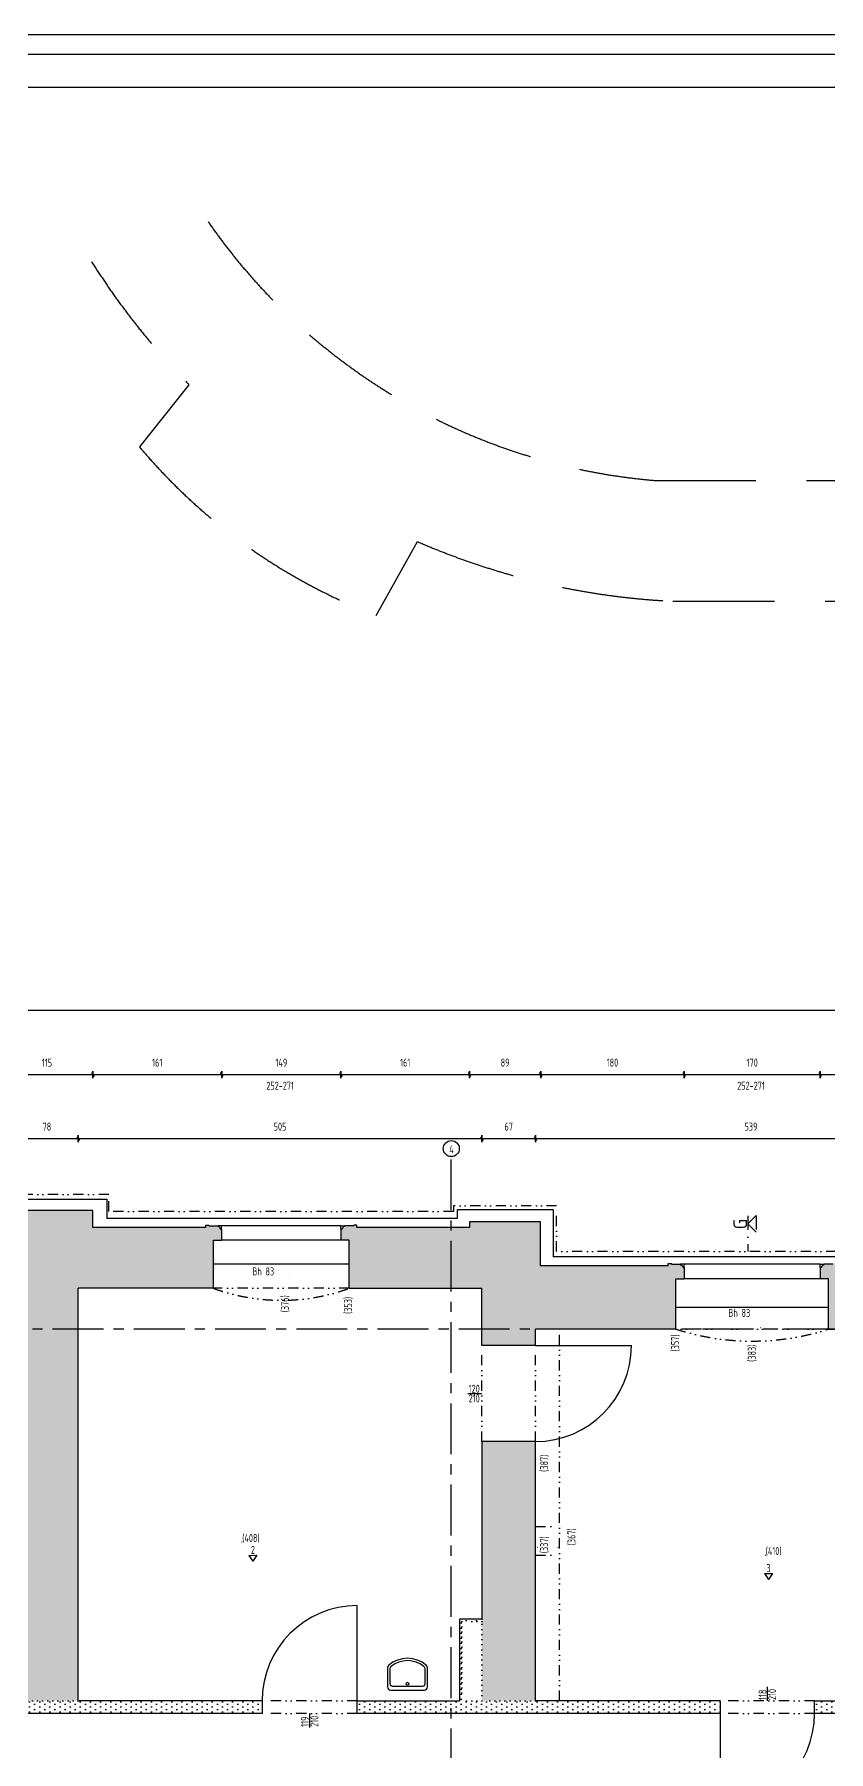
# Model space of a CAD drawing. Header units: centimetres. Extents: x -147 to 196535, y -264 to 83836.
# Drawn here: x 38782 to 58651, y 40913 to 83836 of the extents above; entities that cross this region are included whole.
import ezdxf
from ezdxf.enums import TextEntityAlignment as Align

# ---------------------------------------------------------------- set-up
doc = ezdxf.new("R2010")
doc.units = ezdxf.units.CM
doc.header["$LTSCALE"] = 20
doc.header["$PDMODE"] = 2
for name, pattern in [('GETRENNT', [31.75, 12.7, -6.35, 0, -6.35, 0, -6.35]), ('MITTE', [50.8, 31.75, -6.35, 6.35, -6.35]), ('PUNKT', [6.35, 0, -6.35]), ('STRICHLINIE', [19.05, 12.7, -6.35]), ('STRICHPUNKTX2', [50.8, 25.4, -12.7, 0, -12.7])]:
    doc.linetypes.add(name, pattern=pattern)
for name, color, linetype in [('Bemassung', 134, 'Continuous'), ('VBW.Abgelotet', 6, 'GETRENNT'), ('VBW.AbgelotetUmgeklappt', 252, 'GETRENNT'), ('VBW.Achsen', 244, 'MITTE'), ('VBW.Ansicht', 3, 'Continuous'), ('VBW.HoeheAbsolut', 142, 'Continuous'), ('VBW.HoeheRelativ', 2, 'Continuous'), ('VBW.LAYOUT', 3, 'Continuous'), ('VBW.NutzungsartVersiegelt', 9, 'STRICHLINIE'), ('VBW.Sanitaer', 4, 'Continuous'), ('VBW.Schnitt', 7, 'Continuous'), ('VBW.SchnittTrockenbau', 42, 'Continuous'), ('VBW.Schraffur', 9, 'Continuous'), ('VBW.Text', 84, 'Continuous'), ('VBW.Tuer', 4, 'Continuous'), ('VBW.Verlauf', 2, 'PUNKT'), ('VBW.Vertikalschnittlinie', 12, 'STRICHPUNKTX2')]:
    doc.layers.add(name, color=color, linetype=linetype)
doc.styles.add('VBWText', font='isocp.shx', dxfattribs={"width": 0.8})
doc.dimstyles.new('M50BR', dxfattribs={"dimtxt": 10, "dimasz": 0.5, "dimexe": 2, "dimexo": 0, "dimgap": 10, "dimtad": 4, "dimdec": 0, "dimdsep": 46, "dimtxsty": 'VBWText', "dimblk": 'BemVBW', "dimcen": 2, "dimse1": 1, "dimse2": 1, "dimclrd": 134, "dimclre": 40, "dimclrt": 134, "dimadec": 0, "dimazin": 0, "dimtfac": 1.428571, "dimtdec": 0, "dimtix": 1, "dimtmove": 2, "dimatfit": 3, "dimldrblk": 'NONE', "dimfxl": 1, "dimtvp": 1.428571, "dimtolj": 1, "dimarcsym": 0})
pattern_1 = [(90, (-7744151.96, 15768824.58), (-126.9999996, 63.4999998), [0, -126.9999996])]

# ---------------------------------------------------------------- blocks, each defined once
blk = doc.blocks.new('Waschbecken')
for p, q in [((-25, 8), (-25, -15.9)), ((-22, 6.6), (-22, -11.9)), ((22, -11.9), (22, 6.6)), ((25, -15.9), (25, 8)), ((-21, -19.9), (21, -19.9)), ((-19, -14.9), (19, -14.9))]:
    blk.add_line(p, q)
blk.add_circle((0, -11.9), 1.81)
for centre, radius, start, end in [((-21, 8), 4, 131.3028, 180), ((0, -15.9), 35.8, 48.6972, 131.3028), ((-18, 6.6), 4, 128.6562, 180), ((0, -15.9), 32.8, 51.3438, 128.6562), ((18, 6.6), 4, 0, 51.3438), ((21, 8), 4, 0, 48.6972), ((-21, -15.9), 4, 180, 270), ((-19, -11.9), 3, 180, 270), ((19, -11.9), 3, 270, 0), ((21, -15.9), 4, 270, 0)]:
    blk.add_arc(centre, radius, start, end)
blk = doc.blocks.new('HoeKote')
for p, q in [((-1.01, 1.5), (1.01, 1.5)), ((-1.01, 1.5), (0, 0)), ((1.01, 1.5), (0, 0))]:
    blk.add_line(p, q)
at = {"style": 'VBWText', "width": 0.8}
blk.add_attdef('HOEHE', text='', height=2, rotation=0.1, dxfattribs=at).set_placement((0, 2.86), align=Align.MIDDLE)
blk = doc.blocks.new('BemVBW')
at = {"layer": 'Bemassung'}
for p, q in [((2.8, -4.9), (-2.8, 4.9)), ((-1.1, 0), (1.1, 0))]:
    blk.add_line(p, q, dxfattribs=at)
at = {"layer": 'Bemassung', "color": 4}
blk.add_line((0, 8.5), (0, -8.5), dxfattribs=at)
blk = doc.blocks.new('*D243')
at = {"layer": 'Bemassung', "color": 134, "lineweight": -2, "transparency": 16777216}
blk.add_line((38322, 56235), (39870, 56235), dxfattribs=at)
at = {"layer": 'Defpoints', "color": 0, "transparency": 16777216}
for p in [(39880, 56235), (38312, 52535), (39880, 52535)]:
    blk.add_point(p, dxfattribs=at)
at = {"layer": 'Bemassung', "color": 134, "lineweight": -2, "transparency": 16777216, "xscale": 9.999999971459891, "yscale": 9.999999971459891, "zscale": 9.999999971459891, "rotation": 180}
blk.add_blockref('BemVBW', (38312, 56235), dxfattribs=at)
at = {"layer": 'Bemassung', "color": 134, "lineweight": -2, "transparency": 16777216, "xscale": 9.999999971459891, "yscale": 9.999999971459891, "zscale": 9.999999971459891}
blk.add_blockref('BemVBW', (39880, 56235), dxfattribs=at)
at = {"layer": 'Bemassung', "color": 134, "transparency": 16777216, "insert": (39096, 56535), "char_height": 200, "attachment_point": 5, "style": 'VBWText'}
blk.add_mtext('\\A1;78', dxfattribs=at)
blk = doc.blocks.new('_None')
blk = doc.blocks.new('*D244')
at = {"layer": 'Bemassung', "color": 134, "lineweight": -2, "transparency": 16777216}
blk.add_line((39890, 56235), (49967, 56235), dxfattribs=at)
at = {"layer": 'Defpoints', "color": 0, "transparency": 16777216}
for p in [(49977, 56235), (39880, 52535), (49977, 52535)]:
    blk.add_point(p, dxfattribs=at)
at = {"layer": 'Bemassung', "color": 134, "lineweight": -2, "transparency": 16777216, "xscale": 9.999999971459891, "yscale": 9.999999971459891, "zscale": 9.999999971459891, "rotation": 180}
blk.add_blockref('BemVBW', (39880, 56235), dxfattribs=at)
at = {"layer": 'Bemassung', "color": 134, "lineweight": -2, "transparency": 16777216, "xscale": 9.999999971459891, "yscale": 9.999999971459891, "zscale": 9.999999971459891}
blk.add_blockref('BemVBW', (49977, 56235), dxfattribs=at)
at = {"layer": 'Bemassung', "color": 134, "transparency": 16777216, "insert": (44928, 56535), "char_height": 200, "attachment_point": 5, "style": 'VBWText'}
blk.add_mtext('\\A1;505', dxfattribs=at)
blk = doc.blocks.new('*D245')
at = {"layer": 'Bemassung', "color": 134, "lineweight": -2, "transparency": 16777216}
blk.add_line((49987, 56235), (51307, 56235), dxfattribs=at)
at = {"layer": 'Defpoints', "color": 0, "transparency": 16777216}
for p in [(51317, 56235), (49977, 52535), (51317, 51475)]:
    blk.add_point(p, dxfattribs=at)
at = {"layer": 'Bemassung', "color": 134, "lineweight": -2, "transparency": 16777216, "xscale": 9.999999971459891, "yscale": 9.999999971459891, "zscale": 9.999999971459891, "rotation": 180}
blk.add_blockref('BemVBW', (49977, 56235), dxfattribs=at)
at = {"layer": 'Bemassung', "color": 134, "lineweight": -2, "transparency": 16777216, "xscale": 9.999999971459891, "yscale": 9.999999971459891, "zscale": 9.999999971459891}
blk.add_blockref('BemVBW', (51317, 56235), dxfattribs=at)
at = {"layer": 'Bemassung', "color": 134, "transparency": 16777216, "insert": (50647, 56535), "char_height": 200, "attachment_point": 5, "style": 'VBWText'}
blk.add_mtext('\\A1;67', dxfattribs=at)
blk = doc.blocks.new('*D246')
at = {"layer": 'Bemassung', "color": 134, "lineweight": -2, "transparency": 16777216}
blk.add_line((51327, 56235), (62087, 56235), dxfattribs=at)
at = {"layer": 'Defpoints', "color": 0, "transparency": 16777216}
for p in [(62097, 56235), (51317, 51475), (62097, 51475)]:
    blk.add_point(p, dxfattribs=at)
at = {"layer": 'Bemassung', "color": 134, "lineweight": -2, "transparency": 16777216, "xscale": 9.999999971459891, "yscale": 9.999999971459891, "zscale": 9.999999971459891, "rotation": 180}
blk.add_blockref('BemVBW', (51317, 56235), dxfattribs=at)
at = {"layer": 'Bemassung', "color": 134, "lineweight": -2, "transparency": 16777216, "xscale": 9.999999971459891, "yscale": 9.999999971459891, "zscale": 9.999999971459891}
blk.add_blockref('BemVBW', (62097, 56235), dxfattribs=at)
at = {"layer": 'Bemassung', "color": 134, "transparency": 16777216, "insert": (56707, 56535), "char_height": 200, "attachment_point": 5, "style": 'VBWText'}
blk.add_mtext('\\A1;539', dxfattribs=at)
blk = doc.blocks.new('*D270')
at = {"layer": 'Bemassung', "color": 134, "lineweight": -2, "transparency": 16777216}
blk.add_line((37959, 57835), (40237, 57835), dxfattribs=at)
at = {"layer": 'Defpoints', "color": 0, "transparency": 16777216}
for p in [(40247, 57835), (37949, 54475), (40247, 54435)]:
    blk.add_point(p, dxfattribs=at)
at = {"layer": 'Bemassung', "color": 134, "lineweight": -2, "transparency": 16777216, "xscale": 9.999999971459891, "yscale": 9.999999971459891, "zscale": 9.999999971459891, "rotation": 180}
blk.add_blockref('BemVBW', (37949, 57835), dxfattribs=at)
at = {"layer": 'Bemassung', "color": 134, "lineweight": -2, "transparency": 16777216, "xscale": 9.999999971459891, "yscale": 9.999999971459891, "zscale": 9.999999971459891}
blk.add_blockref('BemVBW', (40247, 57835), dxfattribs=at)
at = {"layer": 'Bemassung', "color": 134, "transparency": 16777216, "insert": (39098, 58135), "char_height": 200, "attachment_point": 5, "style": 'VBWText'}
blk.add_mtext('\\A1;115', dxfattribs=at)
blk = doc.blocks.new('*D271')
at = {"layer": 'Bemassung', "color": 134, "lineweight": -2, "transparency": 16777216}
blk.add_line((40257, 57835), (43458, 57835), dxfattribs=at)
at = {"layer": 'Defpoints', "color": 0, "transparency": 16777216}
for p in [(43468, 57835), (40247, 54435), (43468, 54055)]:
    blk.add_point(p, dxfattribs=at)
at = {"layer": 'Bemassung', "color": 134, "lineweight": -2, "transparency": 16777216, "xscale": 9.999999971459891, "yscale": 9.999999971459891, "zscale": 9.999999971459891, "rotation": 180}
blk.add_blockref('BemVBW', (40247, 57835), dxfattribs=at)
at = {"layer": 'Bemassung', "color": 134, "lineweight": -2, "transparency": 16777216, "xscale": 9.999999971459891, "yscale": 9.999999971459891, "zscale": 9.999999971459891}
blk.add_blockref('BemVBW', (43468, 57835), dxfattribs=at)
at = {"layer": 'Bemassung', "color": 134, "transparency": 16777216, "insert": (41857, 58135), "char_height": 200, "attachment_point": 5, "style": 'VBWText'}
blk.add_mtext('\\A1;161', dxfattribs=at)
blk = doc.blocks.new('*D272')
at = {"layer": 'Bemassung', "color": 134, "lineweight": -2, "transparency": 16777216}
blk.add_line((43478, 57835), (46441, 57835), dxfattribs=at)
at = {"layer": 'Defpoints', "color": 0, "transparency": 16777216}
for p in [(46451, 57835), (43468, 54055), (46451, 54055)]:
    blk.add_point(p, dxfattribs=at)
at = {"layer": 'Bemassung', "color": 134, "lineweight": -2, "transparency": 16777216, "xscale": 9.999999971459891, "yscale": 9.999999971459891, "zscale": 9.999999971459891, "rotation": 180}
blk.add_blockref('BemVBW', (43468, 57835), dxfattribs=at)
at = {"layer": 'Bemassung', "color": 134, "lineweight": -2, "transparency": 16777216, "xscale": 9.999999971459891, "yscale": 9.999999971459891, "zscale": 9.999999971459891}
blk.add_blockref('BemVBW', (46451, 57835), dxfattribs=at)
at = {"layer": 'Bemassung', "color": 134, "transparency": 16777216, "insert": (44960, 58135), "char_height": 200, "attachment_point": 5, "style": 'VBWText'}
blk.add_mtext('\\A1;149', dxfattribs=at)
blk = doc.blocks.new('*D273')
at = {"layer": 'Bemassung', "color": 134, "lineweight": -2, "transparency": 16777216}
blk.add_line((46461, 57835), (49657, 57835), dxfattribs=at)
at = {"layer": 'Defpoints', "color": 0, "transparency": 16777216}
for p in [(49667, 57835), (49667, 54155), (46451, 54055)]:
    blk.add_point(p, dxfattribs=at)
at = {"layer": 'Bemassung', "color": 134, "lineweight": -2, "transparency": 16777216, "xscale": 9.999999971459891, "yscale": 9.999999971459891, "zscale": 9.999999971459891, "rotation": 180}
blk.add_blockref('BemVBW', (46451, 57835), dxfattribs=at)
at = {"layer": 'Bemassung', "color": 134, "lineweight": -2, "transparency": 16777216, "xscale": 9.999999971459891, "yscale": 9.999999971459891, "zscale": 9.999999971459891}
blk.add_blockref('BemVBW', (49667, 57835), dxfattribs=at)
at = {"layer": 'Bemassung', "color": 134, "transparency": 16777216, "insert": (48059, 58135), "char_height": 200, "attachment_point": 5, "style": 'VBWText'}
blk.add_mtext('\\A1;161', dxfattribs=at)
blk = doc.blocks.new('*D274')
at = {"layer": 'Bemassung', "color": 134, "lineweight": -2, "transparency": 16777216}
blk.add_line((49677, 57835), (51437, 57835), dxfattribs=at)
at = {"layer": 'Defpoints', "color": 0, "transparency": 16777216}
for p in [(51447, 57835), (49667, 54155), (51447, 54155)]:
    blk.add_point(p, dxfattribs=at)
at = {"layer": 'Bemassung', "color": 134, "lineweight": -2, "transparency": 16777216, "xscale": 9.999999971459891, "yscale": 9.999999971459891, "zscale": 9.999999971459891, "rotation": 180}
blk.add_blockref('BemVBW', (49667, 57835), dxfattribs=at)
at = {"layer": 'Bemassung', "color": 134, "lineweight": -2, "transparency": 16777216, "xscale": 9.999999971459891, "yscale": 9.999999971459891, "zscale": 9.999999971459891}
blk.add_blockref('BemVBW', (51447, 57835), dxfattribs=at)
at = {"layer": 'Bemassung', "color": 134, "transparency": 16777216, "insert": (50557, 58135), "char_height": 200, "attachment_point": 5, "style": 'VBWText'}
blk.add_mtext('\\A1;89', dxfattribs=at)
blk = doc.blocks.new('*D275')
at = {"layer": 'Bemassung', "color": 134, "lineweight": -2, "transparency": 16777216}
blk.add_line((51457, 57835), (55027, 57835), dxfattribs=at)
at = {"layer": 'Defpoints', "color": 0, "transparency": 16777216}
for p in [(55037, 57835), (51447, 54155), (55037, 53095)]:
    blk.add_point(p, dxfattribs=at)
at = {"layer": 'Bemassung', "color": 134, "lineweight": -2, "transparency": 16777216, "xscale": 9.999999971459891, "yscale": 9.999999971459891, "zscale": 9.999999971459891, "rotation": 180}
blk.add_blockref('BemVBW', (51447, 57835), dxfattribs=at)
at = {"layer": 'Bemassung', "color": 134, "lineweight": -2, "transparency": 16777216, "xscale": 9.999999971459891, "yscale": 9.999999971459891, "zscale": 9.999999971459891}
blk.add_blockref('BemVBW', (55037, 57835), dxfattribs=at)
at = {"layer": 'Bemassung', "color": 134, "transparency": 16777216, "insert": (53242, 58135), "char_height": 200, "attachment_point": 5, "style": 'VBWText'}
blk.add_mtext('\\A1;180', dxfattribs=at)
blk = doc.blocks.new('*D276')
at = {"layer": 'Bemassung', "color": 134, "lineweight": -2, "transparency": 16777216}
blk.add_line((55047, 57835), (58427, 57835), dxfattribs=at)
at = {"layer": 'Defpoints', "color": 0, "transparency": 16777216}
for p in [(58437, 57835), (55037, 53095), (58437, 53095)]:
    blk.add_point(p, dxfattribs=at)
at = {"layer": 'Bemassung', "color": 134, "lineweight": -2, "transparency": 16777216, "xscale": 9.999999971459891, "yscale": 9.999999971459891, "zscale": 9.999999971459891, "rotation": 180}
blk.add_blockref('BemVBW', (55037, 57835), dxfattribs=at)
at = {"layer": 'Bemassung', "color": 134, "lineweight": -2, "transparency": 16777216, "xscale": 9.999999971459891, "yscale": 9.999999971459891, "zscale": 9.999999971459891}
blk.add_blockref('BemVBW', (58437, 57835), dxfattribs=at)
at = {"layer": 'Bemassung', "color": 134, "transparency": 16777216, "insert": (56737, 58135), "char_height": 200, "attachment_point": 5, "style": 'VBWText'}
blk.add_mtext('\\A1;170', dxfattribs=at)
blk = doc.blocks.new('*D277')
at = {"layer": 'Bemassung', "color": 134, "lineweight": -2, "transparency": 16777216}
blk.add_line((58447, 57835), (66852, 57835), dxfattribs=at)
at = {"layer": 'Defpoints', "color": 0, "transparency": 16777216}
for p in [(66862, 57835), (58437, 53095), (66862, 53095)]:
    blk.add_point(p, dxfattribs=at)
at = {"layer": 'Bemassung', "color": 134, "lineweight": -2, "transparency": 16777216, "xscale": 9.999999971459891, "yscale": 9.999999971459891, "zscale": 9.999999971459891, "rotation": 180}
blk.add_blockref('BemVBW', (58437, 57835), dxfattribs=at)
at = {"layer": 'Bemassung', "color": 134, "lineweight": -2, "transparency": 16777216, "xscale": 9.999999971459891, "yscale": 9.999999971459891, "zscale": 9.999999971459891}
blk.add_blockref('BemVBW', (66862, 57835), dxfattribs=at)
at = {"layer": 'Bemassung', "color": 134, "transparency": 16777216, "insert": (62650, 58135), "char_height": 200, "attachment_point": 5, "style": 'VBWText'}
blk.add_mtext('\\A1;421', dxfattribs=at)
blk = doc.blocks.new('*D311')
at = {"layer": 'Bemassung', "color": 134, "lineweight": -2, "transparency": 16777216}
blk.add_line((173619, 59435), (20597, 59435), dxfattribs=at)
at = {"layer": 'Defpoints', "color": 0, "transparency": 16777216}
for p in [(20587, 59435), (20587, 54135), (173629, 54217)]:
    blk.add_point(p, dxfattribs=at)
at = {"layer": 'Bemassung', "color": 134, "lineweight": -2, "transparency": 16777216, "xscale": 9.999999971459891, "yscale": 9.999999971459891, "zscale": 9.999999971459891, "rotation": 180}
blk.add_blockref('BemVBW', (20587, 59435), dxfattribs=at)
at = {"layer": 'Bemassung', "color": 134, "lineweight": -2, "transparency": 16777216, "xscale": 9.999999971459891, "yscale": 9.999999971459891, "zscale": 9.999999971459891}
blk.add_blockref('BemVBW', (173629, 59435), dxfattribs=at)
at = {"layer": 'Bemassung', "color": 134, "transparency": 16777216, "insert": (97108, 59735), "char_height": 200, "attachment_point": 5, "style": 'VBWText'}
blk.add_mtext('\\A1;7652', dxfattribs=at)

msp = doc.modelspace()

# ---------------------------------------------------------------- hatches: boundary and pattern name
at = {"layer": 'VBW.Schraffur'}
h = msp.add_hatch(color=256, dxfattribs=at)
h.dxf.hatch_style = 1
h.paths.add_polyline_path([(43259.6, 53694.8), (43467.7, 53694.8), (43467.7, 53974.8), (43437.7, 53974.8, 0.4142136), (43377.7, 54034.8), (43377.7, 54054.8), (43147.7, 54054.8), (43147.7, 54074.8), (43067.7, 54074.8), (43067.7, 54014.8), (40246.7, 54014.8), (40246.7, 54434.8), (38428.8, 54434.8), (38428.8, 54494.8), (38348.8, 54494.8), (38348.8, 54474.8), (38038.8, 54474.8), (38038.8, 54454.8, 0.4142136), (37978.8, 54394.8), (37948.8, 54394.8), (37948.8, 54114.8), (38172.1, 54114.8), (38172.1, 52534.8), (38312.1, 52534.8), (38312.1, 42183.4), (39879.6, 42183.4), (39879.6, 52494.8), (43259.6, 52494.8)])
h = msp.add_hatch(color=256, dxfattribs=at)
h.dxf.hatch_style = 1
h.paths.add_polyline_path([(54827.5, 52734.8), (55037.5, 52734.8), (55037.5, 53014.8), (55007.5, 53014.8, 0.4142136), (54947.5, 53074.8), (54947.5, 53094.8), (54717.5, 53094.8), (54717.5, 53114.8), (54637.5, 53114.8), (54637.5, 53054.8), (51446.7, 53054.8), (51446.7, 54154.8), (49666.7, 54154.8), (49666.7, 54014.8), (46851.4, 54014.8), (46851.4, 54074.8), (46771.4, 54074.8), (46771.4, 54054.8), (46541.4, 54054.8), (46541.4, 54034.8, 0.4142136), (46481.4, 53974.8), (46451.4, 53974.8), (46451.4, 53694.8), (46659.6, 53694.8), (46659.6, 52494.8), (49976.6, 52494.8), (49976.6, 51063.4), (51316.6, 51063.4), (51316.6, 51474.8), (54827.5, 51474.8)])
h = msp.add_hatch(color=256, dxfattribs=at)
h.dxf.hatch_style = 1
h.paths.add_polyline_path([(66641.6, 52734.8), (66861.6, 52734.8), (66861.6, 53014.8), (66831.6, 53014.8, 0.4142136), (66771.6, 53074.8), (66771.6, 53094.8), (66541.6, 53094.8), (66541.6, 53114.8), (66461.6, 53114.8), (66461.6, 53054.8), (63560, 53054.8), (63560, 53114.8), (61780, 53114.8), (61780, 53054.8), (58837.5, 53054.8), (58837.5, 53114.8), (58757.5, 53114.8), (58757.5, 53094.8), (58527.5, 53094.8), (58527.5, 53074.8, 0.4142136), (58467.5, 53014.8), (58437.5, 53014.8), (58437.5, 52734.8), (58647.5, 52734.8), (58647.5, 51474.8), (62096.6, 51474.8), (62096.6, 45063.4), (63136.6, 45063.4), (63136.6, 51474.8), (66641.6, 51474.8)])
h = msp.add_hatch(color=256, dxfattribs=at)
h.dxf.hatch_style = 1
h.paths.add_polyline_path([(51316.6, 48663.4), (49976.6, 48663.4), (49976.6, 44223.4), (49976.6, 42183.4), (51316.6, 42183.4)])
h = msp.add_hatch(dxfattribs=at)
h.set_pattern_fill('DOTS', color=42, scale=4, angle=-61.71788)
h.set_pattern_definition(pattern_1)
h.paths.add_polyline_path([(49976.6, 44223.4), (49416.6, 44223.4), (49416.6, 42183.4), (49476.6, 42183.4), (49476.6, 44163.4), (49976.6, 44163.4)])
h = msp.add_hatch(dxfattribs=at)
h.set_pattern_fill('DOTS', color=42, scale=4, angle=-61.71788)
h.set_pattern_definition(pattern_1)
h.paths.add_polyline_path([(44479.6, 42183.4), (39879.6, 42183.4), (38312.1, 42183.4), (38312.1, 41863.4), (44479.6, 41863.4)])
h = msp.add_hatch(dxfattribs=at)
h.set_pattern_fill('DOTS', color=42, scale=4, angle=-61.71788)
h.set_pattern_definition(pattern_1)
h.paths.add_polyline_path([(55936.6, 42183.4), (51316.6, 42183.4), (49976.6, 42183.4), (49416.6, 42183.4), (46859.6, 42183.4), (46859.6, 41863.4), (55936.6, 41863.4)])
h = msp.add_hatch(dxfattribs=at)
h.set_pattern_fill('DOTS', color=42, scale=4, angle=-61.71788)
h.set_pattern_definition(pattern_1)
h.paths.add_polyline_path([(67776.6, 42183.4), (63136.6, 42183.4), (62096.6, 42183.4), (58296.6, 42183.4), (58296.6, 41863.4), (67776.6, 41863.4)])

# ---------------------------------------------------------------- linework, layer by layer
at = {"layer": 'Defpoints', "color": 10, "linetype": 'Continuous'}
msp.add_lwpolyline([(3926.2, 1612.9), (189606, 1612.9), (189606, 82504.8), (3926.2, 82504.8)], close=True, dxfattribs=at)
at = {"layer": 'VBW.Abgelotet'}
for p, q in [((40646.7, 54834.8), (31406.7, 54834.8)), ((40646.7, 54414.8), (40646.7, 54834.8)), ((51846.7, 54554.8), (49266.7, 54554.8)), ((49266.7, 54554.8), (49266.7, 54414.8)), ((51846.7, 53414.8), (51846.7, 54554.8)), ((49266.7, 54414.8), (40646.7, 54414.8)), ((61380, 53414.8), (51846.7, 53414.8)), ((46659.6, 52494.8), (43259.6, 52494.8)), ((51916.6, 42183.4), (51916.6, 51474.8)), ((58647.5, 51474.8), (54827.5, 51474.8)), ((49976.6, 48663.4), (49976.6, 51063.4)), ((51316.6, 48663.4), (51316.6, 51063.4)), ((51316.6, 46543.4), (51916.6, 46543.4)), ((51316.6, 45823.4), (51916.6, 45823.4)), ((46859.6, 42183.4), (44479.6, 42183.4)), ((58296.6, 42183.4), (55936.6, 42183.4)), ((46859.6, 41863.4), (44479.6, 41863.4)), ((58296.6, 41863.4), (55936.6, 41863.4))]:
    msp.add_line(p, q, dxfattribs=at)
at = {"layer": 'VBW.AbgelotetUmgeklappt'}
for centre, radius, start, end in [((44959.6, 57166.7), 4971.6, 250.00468, 289.99532), ((56737.5, 57404.9), 6230.2, 252.14718, 287.85282)]:
    msp.add_arc(centre, radius, start, end, dxfattribs=at)
at = {"layer": 'VBW.Achsen', "ltscale": 2}
for p, q in [((49212.1, 1612.9), (49212.1, 55784.5)), ((174622.3, 51474.8), (19455.7, 51474.8))]:
    msp.add_line(p, q, dxfattribs=at)
at = {"layer": 'VBW.Achsen', "linetype": 'Continuous', "ltscale": 2}
msp.add_circle((49212.1, 55984.5), 200, dxfattribs=at)
at = {"layer": 'VBW.Ansicht'}
for p, q in [((31498.7, 54718.2), (40598.7, 54718.2)), ((40598.7, 54718.2), (40598.7, 54238.2)), ((49358.7, 54238.2), (40598.7, 54238.2)), ((51758.7, 54458.2), (49358.7, 54458.2)), ((49358.7, 54458.2), (49358.7, 54238.2)), ((51758.7, 54458.2), (51758.7, 53278.2)), ((43467.7, 54054.8), (43377.7, 54054.8)), ((46451.4, 54054.8), (43467.7, 54054.8)), ((43467.7, 53974.8), (43467.7, 54054.8)), ((46451.4, 53694.8), (43467.7, 53694.8)), ((46451.4, 53974.8), (46451.4, 54054.8)), ((46451.4, 54054.8), (46541.4, 54054.8)), ((85398.7, 53278.2), (51758.7, 53278.2)), ((46659.6, 53094.8), (43259.6, 53094.8)), ((55037.5, 53094.8), (54947.5, 53094.8)), ((58437.5, 53094.8), (55037.5, 53094.8)), ((55037.5, 53014.8), (55037.5, 53094.8)), ((58437.5, 53094.8), (58527.5, 53094.8)), ((58437.5, 53014.8), (58437.5, 53094.8)), ((58437.5, 52734.8), (55037.5, 52734.8)), ((58647.5, 52014.8), (54827.5, 52014.8))]:
    msp.add_line(p, q, dxfattribs=at)
at = {"layer": 'VBW.HoeheRelativ'}
for p in [(45133.1, 52845.5), (46646.4, 52631.1), (54843.7, 51621.6), (56940.7, 51514), (51634.7, 47905.9), (43982.2, 46152.9), (51363.3, 46024.1), (51880.2, 46024.1), (57075.2, 45828)]:
    msp.add_point(p, dxfattribs=at)
at = {"layer": 'VBW.LAYOUT', "color": 4}
msp.add_line((-146.9, 83835.9), (196535.4, 83835.9), dxfattribs=at)
at = {"layer": 'VBW.LAYOUT'}
msp.add_line((196035.4, 83335.9), (2353.1, 83335.9), dxfattribs=at)
at = {"layer": 'VBW.NutzungsartVersiegelt', "ltscale": 10}
for p, q in [((42650.5, 75079.8), (41410.6, 73526.5)), ((54285.6, 72686.5), (93497.7, 72662.9)), ((47335.5, 69310.5), (48362.9, 71157.8)), ((54751.9, 69667), (70948.5, 69660.4))]:
    msp.add_line(p, q, dxfattribs=at)
for centre, radius, start, end in [((55577.8, 87771.7), 15140.4, 214.69877, 265.10376), ((55628.9, 87862), 18216.1, 212.20872, 224.56363), ((52522.3, 82870.8), 14518.4, 220.06212, 249.06843), ((55628.9, 87862), 18216.1, 246.49184, 267.24048)]:
    msp.add_arc(centre, radius, start, end, dxfattribs=at)
at = {"layer": 'VBW.Schnitt'}
for p, q in [((40246.7, 54434.8), (38428.8, 54434.8)), ((40246.7, 54014.8), (40246.7, 54434.8)), ((51446.7, 54154.8), (49666.7, 54154.8)), ((49666.7, 54154.8), (49666.7, 54014.8)), ((51446.7, 53054.8), (51446.7, 54154.8)), ((43067.7, 54014.8), (40246.7, 54014.8)), ((43067.7, 54074.8), (43147.7, 54074.8)), ((43067.7, 54014.8), (43067.7, 54074.8)), ((43147.7, 54054.8), (43147.7, 54074.8)), ((43147.7, 54054.8), (43377.7, 54054.8)), ((43259.6, 52494.8), (43259.6, 53694.8)), ((43259.6, 53694.8), (43467.7, 53694.8)), ((43377.7, 54034.8), (43377.7, 54054.8)), ((43437.7, 53974.8), (43467.7, 53974.8)), ((43467.7, 53974.8), (43467.7, 53694.8)), ((46451.4, 53974.8), (46451.4, 53694.8)), ((46481.4, 53974.8), (46451.4, 53974.8)), ((46659.6, 53694.8), (46451.4, 53694.8)), ((46771.4, 54054.8), (46541.4, 54054.8)), ((46541.4, 54034.8), (46541.4, 54054.8)), ((46659.6, 52494.8), (46659.6, 53694.8)), ((46851.4, 54074.8), (46771.4, 54074.8)), ((46771.4, 54054.8), (46771.4, 54074.8)), ((46851.4, 54014.8), (46851.4, 54074.8)), ((49666.7, 54014.8), (46851.4, 54014.8)), ((54637.5, 53054.8), (51446.7, 53054.8)), ((54637.5, 53114.8), (54717.5, 53114.8)), ((54637.5, 53054.8), (54637.5, 53114.8)), ((54717.5, 53094.8), (54717.5, 53114.8)), ((54717.5, 53094.8), (54947.5, 53094.8)), ((54947.5, 53074.8), (54947.5, 53094.8)), ((55007.5, 53014.8), (55037.5, 53014.8)), ((55037.5, 53014.8), (55037.5, 52734.8)), ((58437.5, 53014.8), (58437.5, 52734.8)), ((58467.5, 53014.8), (58437.5, 53014.8)), ((58757.5, 53094.8), (58527.5, 53094.8)), ((58527.5, 53074.8), (58527.5, 53094.8)), ((39879.6, 42183.4), (39879.6, 52494.8)), ((43259.6, 52494.8), (39879.6, 52494.8)), ((46659.6, 52494.8), (49976.6, 52494.8)), ((49976.6, 51063.4), (49976.6, 52494.8)), ((54827.5, 51474.8), (54827.5, 52734.8)), ((54827.5, 52734.8), (55037.5, 52734.8)), ((58647.5, 52734.8), (58437.5, 52734.8)), ((58647.5, 51474.8), (58647.5, 52734.8)), ((51316.6, 51063.4), (51316.6, 51474.8)), ((54827.5, 51474.8), (51316.6, 51474.8)), ((58647.5, 51474.8), (62096.6, 51474.8)), ((51316.6, 51063.4), (49976.6, 51063.4)), ((49976.6, 48663.4), (49976.6, 44223.4)), ((51316.6, 48663.4), (49976.6, 48663.4)), ((51316.6, 42183.4), (51316.6, 48663.4))]:
    msp.add_line(p, q, dxfattribs=at)
for centre, start, end in [((43377.7, 53974.8), 0, 90), ((46541.4, 53974.8), 90, 180), ((54947.5, 53014.8), 0, 90), ((58527.5, 53014.8), 90, 180)]:
    msp.add_arc(centre, 60, start, end, dxfattribs=at)
at = {"layer": 'VBW.SchnittTrockenbau'}
for p, q in [((49976.6, 44223.4), (49416.6, 44223.4)), ((49416.6, 44223.4), (49416.6, 42183.4)), ((44479.6, 42183.4), (39879.6, 42183.4)), ((44479.6, 42183.4), (44479.6, 41863.4)), ((46859.6, 42183.4), (49416.6, 42183.4)), ((46859.6, 41863.4), (46859.6, 42183.4)), ((55936.6, 42183.4), (51316.6, 42183.4)), ((55936.6, 42183.4), (55936.6, 41863.4)), ((58296.6, 42183.4), (62096.6, 42183.4)), ((58296.6, 41863.4), (58296.6, 42183.4)), ((44479.6, 41863.4), (38312.1, 41863.4)), ((55936.6, 41863.4), (46859.6, 41863.4)), ((67776.6, 41863.4), (58296.6, 41863.4))]:
    msp.add_line(p, q, dxfattribs=at)
at = {"layer": 'VBW.Text'}
for p, q in [((49626.6, 49863.4), (49976.6, 49863.4)), ((57116.6, 42183.4), (57116.6, 42533.4)), ((45669.6, 41513.4), (45669.6, 41863.4))]:
    msp.add_line(p, q, dxfattribs=at)
at = {"layer": 'VBW.Tuer'}
for p, q in [((51316.6, 51063.4), (53716.6, 51063.4)), ((46859.6, 42183.4), (46859.6, 44563.4)), ((55936.6, 41863.4), (55936.6, 39503.4))]:
    msp.add_line(p, q, dxfattribs=at)
for centre, radius, start, end in [((51316.6, 51063.4), 2400, 270, 0), ((46859.6, 42183.4), 2380, 90, 180), ((55936.6, 41863.4), 2360, 270, 0)]:
    msp.add_arc(centre, radius, start, end, dxfattribs=at)
at = {"layer": 'VBW.Verlauf'}
for p, q in [((49976.6, 44223.4), (49976.6, 42183.4)), ((49976.6, 44163.4), (49476.6, 44163.4)), ((49476.6, 44163.4), (49476.6, 42183.4)), ((39879.6, 42183.4), (38312.1, 42183.4)), ((49976.6, 42183.4), (49416.6, 42183.4)), ((51316.6, 42183.4), (49976.6, 42183.4))]:
    msp.add_line(p, q, dxfattribs=at)
at = {"layer": 'VBW.Vertikalschnittlinie', "ltscale": 0.7}
for p, q in [((56837.8, 54315.8), (56626.8, 54104.8)), ((56626.8, 54307.3), (56626.8, 53414.8)), ((56626.8, 54104.8), (56837.8, 53893.9)), ((56837.8, 54315.8), (56837.8, 53893.9))]:
    msp.add_line(p, q, dxfattribs=at)

# ---------------------------------------------------------------- block references
at = {"layer": 'VBW.HoeheAbsolut', "xscale": 99.99999971459891, "yscale": 99.99999971459891, "zscale": 99.99999971459891, "rotation": 0.2821206841935772}
for p, values in [((44250.6, 45669.9), {'HOEHE': '2'}), ((57147.9, 45213.8), {'HOEHE': '3'})]:
    msp.add_blockref('HoeKote', p, dxfattribs=at).add_auto_attribs(values)
at = {"layer": 'VBW.Sanitaer', "xscale": 19.99999994291978, "yscale": 19.99999994291978, "zscale": 19.99999994291978}
msp.add_blockref('Waschbecken', (48117.1, 42849.1), dxfattribs=at)

# ---------------------------------------------------------------- texts
at = {"layer": 'Bemassung', "style": 'VBWText', "width": 0.8}
for p in [(44585.5, 57458.2), (56363.4, 57458.2)]:
    msp.add_text('252-271', height=200, rotation=0, dxfattribs=at).set_placement(p)
at = {"layer": 'VBW.Achsen', "ltscale": 2, "style": 'VBWText', "width": 0.8}
msp.add_text('4', height=200, rotation=0, dxfattribs=at).set_placement((49160.2, 55866))
at = {"layer": 'VBW.HoeheRelativ', "style": 'VBWText', "width": 0.8}
for p in [(44508, 52917.4), (56413.7, 51877.8)]:
    msp.add_text('Bh 83', height=200, dxfattribs=at).set_placement(p, align=Align.MIDDLE_CENTER)
for s, p in [('(376)', (45149.3, 51894.3)), ('(353)', (46727.1, 51853.3)), ('(357)', (54910.8, 50915.3)), ('(383)', (56828.7, 50655)), ('(387)', (51634.7, 47905.9)), ('(367)', (52317.8, 46070)), ('(337)', (51634.7, 45872))]:
    msp.add_text(s, height=200, rotation=90, dxfattribs=at).set_placement(p)
for s, p in [('(408)', (43982.2, 46152.9)), ('(410)', (57075.2, 45828))]:
    msp.add_text(s, height=200, dxfattribs=at).set_placement(p)
at = {"layer": 'VBW.Text', "style": 'VBWText', "width": 0.8}
for s, rotation, p in [('120', 0, (49646.6, 49883.4)), ('210', 0, (49646.6, 49643.4)), ('118', 90, (57096.6, 42203.4)), ('210', 90, (57336.6, 42203.4)), ('119', 90, (45649.6, 41533.4)), ('210', 90, (45889.6, 41533.4))]:
    msp.add_text(s, height=200, rotation=rotation, dxfattribs=at).set_placement(p)
at = {"layer": 'VBW.Vertikalschnittlinie', "ltscale": 0.7, "style": 'VBWText'}
msp.add_text('G', height=337.5, rotation=90, dxfattribs=at).set_placement((56439.1, 54101.3), align=Align.MIDDLE)

# ---------------------------------------------------------------- dimensions: what is measured, and where the dimension line sits
at = {"layer": 'Bemassung'}
for base, p1, p2, picture, middle in [((20586.7, 59434.8), (173629.2, 54217.3), (20586.7, 54134.8), '*D311', (97108, 59734.8)), ((40246.7, 57834.8), (37948.8, 54474.8), (40246.7, 54434.8), '*D270', (39097.7, 58134.8)), ((43467.7, 57834.8), (40246.7, 54434.8), (43467.7, 54054.8), '*D271', (41857.2, 58134.8)), ((46451.4, 57834.8), (43467.7, 54054.8), (46451.4, 54054.8), '*D272', (44959.6, 58134.8)), ((49666.7, 57834.8), (46451.4, 54054.8), (49666.7, 54154.8), '*D273', (48059.1, 58134.8)), ((51446.7, 57834.8), (49666.7, 54154.8), (51446.7, 54154.8), '*D274', (50556.7, 58134.8)), ((55037.5, 57834.8), (51446.7, 54154.8), (55037.5, 53094.8), '*D275', (53242.1, 58134.8)), ((58437.5, 57834.8), (55037.5, 53094.8), (58437.5, 53094.8), '*D276', (56737.5, 58134.8)), ((66861.6, 57834.8), (58437.5, 53094.8), (66861.6, 53094.8), '*D277', (62649.5, 58134.8)), ((39879.6, 56234.8), (38312.1, 52534.8), (39879.6, 52534.8), '*D243', (39095.9, 56534.8)), ((49976.6, 56234.8), (39879.6, 52534.8), (49976.6, 52534.8), '*D244', (44928.1, 56534.8)), ((51316.6, 56234.8), (49976.6, 52534.8), (51316.6, 51474.8), '*D245', (50646.6, 56534.8)), ((62096.6, 56234.8), (51316.6, 51474.8), (62096.6, 51474.8), '*D246', (56706.6, 56534.8))]:
    dim = msp.add_linear_dim(base=base, p1=p1, p2=p2, dimstyle='M50BR', override={"dimscale": 20, "dimlfac": 0.05}, dxfattribs=at)
    dim.commit()
    dim.dimension.update_dxf_attribs({"geometry": picture, "text_midpoint": middle})

doc.saveas('drawing.dxf')
